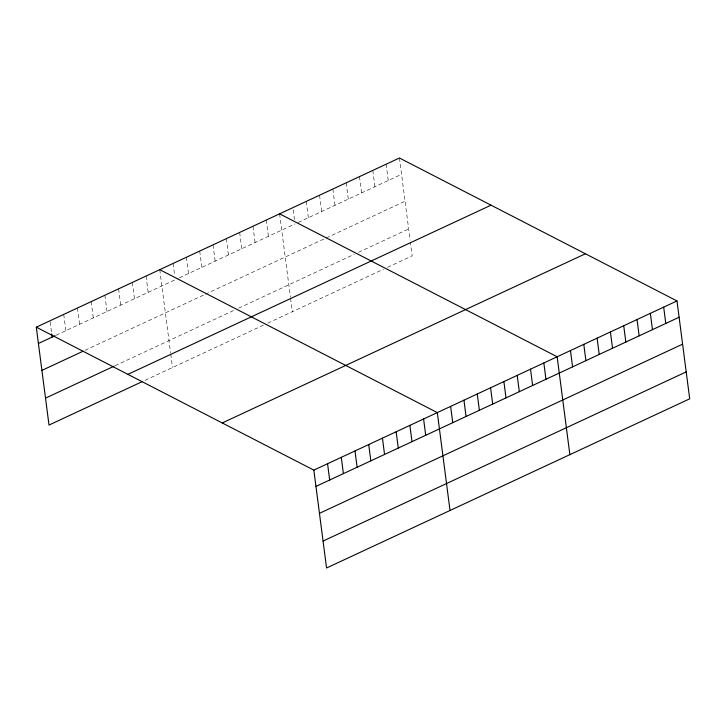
<?xml version="1.0" encoding="UTF-8"?>
<svg xmlns="http://www.w3.org/2000/svg" width="726" height="726" viewBox="0 0 726 726"><rect width="100%" height="100%" fill="white"/><g stroke="black" fill="none" stroke-linecap="round" stroke-linejoin="round"><path stroke-width="0.54" stroke-dasharray="3.63 2.72" d="M56.056 335.258L178.269 278.321M179.295 277.84L295.037 223.926M298.114 222.492L401.56 174.294M85.033 350.304L204.305 294.738M205.331 294.266L325.166 238.437M326.192 237.956L405.054 201.22M115.089 365.722L234.534 310.075M238.636 308.169L354.379 254.245M358.472 252.339L408.656 228.953M145.046 380.315L263.638 325.066M267.74 323.161L383.473 269.237M387.575 267.331L412.159 255.879L410.408 242.42M399.445 158.005L410.117 240.17M386.132 164.212L388.247 180.502M372.819 170.41L374.934 186.7M359.497 176.618L361.612 192.907M346.184 182.816L348.298 199.106M332.871 189.023L334.985 205.313M319.558 195.221L321.672 211.511M306.236 201.429L308.35 217.718M293.204 209.805L294.475 219.579M279.61 213.834L290.427 297.125M290.572 298.241L292.315 311.708M266.288 220.042L268.411 236.331M252.975 226.24L255.089 242.529M239.662 232.447L241.776 248.737M226.349 238.645L228.463 254.935M213.027 244.853L215.15 261.142M199.714 251.051L201.828 267.34M186.4 257.258L188.515 273.548M173.087 263.456L174.639 275.408M159.765 269.664L170.583 352.954M170.728 354.07L172.479 367.528M146.053 276.052L148.168 292.342M132.332 282.441L134.446 298.731M118.61 288.839L120.725 305.129M104.898 295.228L107.012 311.518M91.177 301.617L93.291 317.906M77.455 308.005L79.57 324.295M63.734 314.403L65.857 330.693M50.158 321.872L51.573 332.735"/><path stroke-width="1.09" d="M36.3 327.181L399.445 158.005L676.986 300.945L689.7 398.819L326.555 567.995L313.841 470.121L36.3 327.181L49.014 425.055L142.105 381.685M38.414 343.471L55.076 335.711M41.908 370.396L83.073 351.221M45.511 398.129L114.109 366.176M127.885 374.353L491.039 205.177M222.256 422.949L585.401 253.773M313.841 470.121L676.986 300.945M315.955 486.411L679.1 317.235M319.458 513.336L682.603 344.16M323.061 541.07L686.206 371.894M279.61 213.834L557.151 356.775L569.865 454.648M159.765 269.664L437.315 412.604L450.02 510.478M663.673 307.152L665.787 323.442M650.36 313.351L652.474 329.64M637.047 319.558L639.161 335.848M623.725 325.756L625.839 342.046M610.412 331.964L612.526 348.253M597.099 338.162L599.213 354.46M583.786 344.369L585.9 360.659M570.464 350.576L572.578 366.866M543.838 362.982L545.952 379.271M530.524 369.18L532.639 385.47M517.202 375.387L519.317 391.677M503.889 381.586L506.004 397.875M490.576 387.793L492.691 404.083M477.254 393.991L479.378 410.281M463.941 400.198L466.056 416.488M450.628 406.397L452.743 422.686M423.594 418.993L425.708 435.282M409.872 425.382L411.987 441.671M396.16 431.779L398.275 448.069M382.439 438.168L384.553 454.458M368.717 444.557L370.832 460.847M354.996 450.946L357.119 467.235M341.284 457.344L343.398 473.633M327.562 463.732L329.677 480.022M51.709 333.824L52.136 337.082"/></g></svg>
